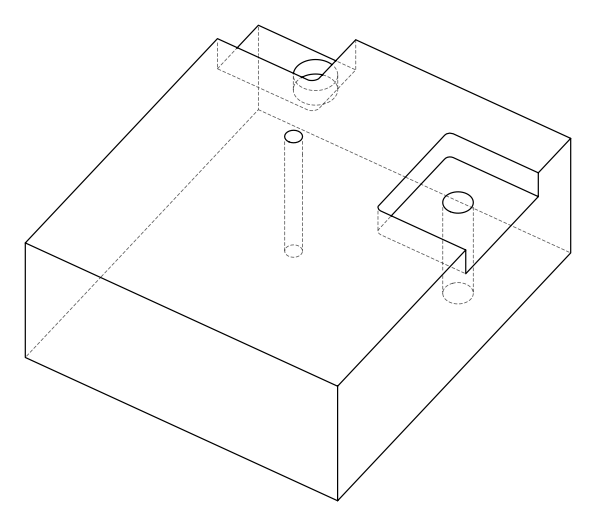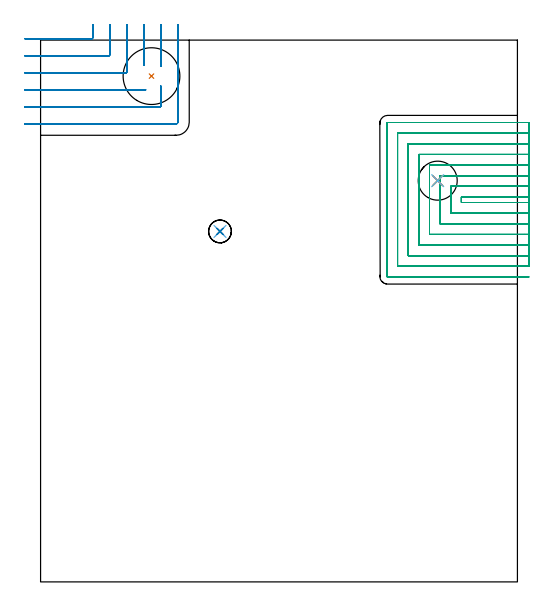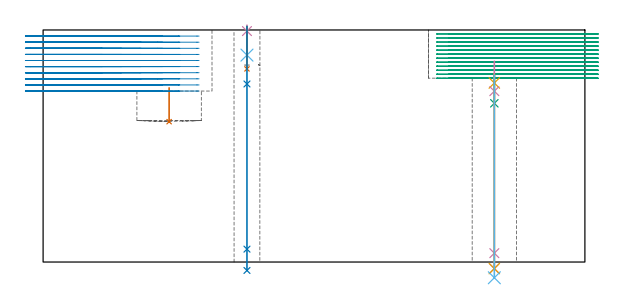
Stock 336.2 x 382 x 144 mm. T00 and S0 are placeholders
(PLAN: 12 operations, 10 tool changes, 77.7 min)
(1 INDEXABLE_INSERT_DRILL_BLIND_HOLE_FROM_SOLID | STEP1POCKET | NXT0302_035 | 0.09 min | 70879 mm3)
(2 MILL_CORNER_NOTCH_RECTANGULAR | CORNER_NOTCH_RECTANGULAR | NXT0201_012 | Follow Part, ap 4, ae 75% | 15.52 min | 218215 mm3)
(3 MILL_SLOT | SLOT_PARTIAL_RECTANGULAR | NXT0201_013 | Follow Part, ap 2.5, ae 75% | 59.31 min | 344499 mm3)
(4 SPOT_DRILL | STEP1HOLE | NXT0321_9005460120000 | 0.03 min | 3 mm3)
(5 SPOT_DRILL_1 | STEP1HOLE_1 | NXT0321_9005460120000 | 0.06 min | 204 mm3)
(6 DRILL_BLIND_HOLE_INTO_CENTER | STEP1HOLE | UGT0301_217 | 0.07 min | 1145 mm3)
(7 DRILL_TO_ENLARGE_BLIND_HOLE | STEP1HOLE | NXT0301_111 | 0.11 min | 3423 mm3)
(8 GUN_DRILL_THROUGH_HOLE | STEP1HOLE | UGT0307_013 | 0.8 min | 24390 mm3)
(9 DRILL_BLIND_HOLE_INTO_CENTER_1 | STEP1HOLE_1 | UGT0301_217 | 0.08 min | 990 mm3)
(10 GUN_DRILL_THROUGH_HOLE_1 | STEP1HOLE_1 | UGT0307_008 | 0.63 min | 9660 mm3)
(11 DRILL_TO_ENLARGE_THROUGH_HOLE | STEP1HOLE_1 | NXT0301_104 | 0.49 min | 6700 mm3)
(12 DRILL_TO_ENLARGE_THROUGH_HOLE_1 | STEP1HOLE_1 | UGT0301_390 | 0.51 min | 50189 mm3)
(TOOL NXT0302_035 | Index. Insert Drill 40mm [880-D4000L40-05] | D40 PA176 FL200 Z2)
(TOOL NXT0201_012 | ENDMILL 16mm [2P460-1600-NA 1630] | D16 FL38 Z6)
(TOOL NXT0201_013 | ENDMILL 10mm | D10 FL30 Z4)
(TOOL NXT0321_9005460120000 | NC Spot Drill, 142deg, 12mm, Carbide, Uncoated | D12 PA142 FL30 Z2)
(TOOL UGT0301_217 | Twist Drill 10.4 mm | D10.4 PA118 FL82 Z2)
(TOOL NXT0301_111 | Carbide Drill 16.1mm [860.1-1610-050A1-PM 4234] | D16.1 PA147 FL73 Z2)
(TOOL UGT0307_013 | Gun Drill 16 mm | D16 PA130 FL24 Z1)
(TOOL UGT0307_008 | Gun Drill 11 mm | D11 PA130 FL24 Z1)
(TOOL NXT0301_104 | Carbide Drill 14mm [860.1-1400-112A1-MM 2214] | D14 PA140 FL123 Z2)
(TOOL UGT0301_390 | Twist Drill 27.5 mm | D27.5 PA118 FL165 Z2)
(OP 1 INDEXABLE_INSERT_DRILL_BLIND_HOLE_FROM_SOLID)
G17 G21 G94 G90
T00 M6
G54
G17 G0 G90 X78.2 Y356.6 S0 M3
G43 Z154. H1
G94 G81 G98 Z87.1 F250. R108.1
G80
M5
M2
(OP 2 MILL_CORNER_NOTCH_RECTANGULAR)
G17 G21 G94 G90
T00 M6
G54
G17 G0 G90 X-10.949 Y382.9 S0 M3
G43 Z154. H1
Z140.21
G94 G1 X-7.949 F250.
X36.005 F500.
G3 X36.8 Y383.695 R0.8
G1 Y390.
Y393. F250.
G0 Z154.
X-11. Y370.9
Z140.21
G1 X-8.
X48.005 F500.
G3 X48.8 Y371.695 R0.8
G1 Y390.
Y393. F250.
G0 Z154.
X-11. Y358.9
Z140.21
G1 X-8.
X60.005 F500.
G3 X60.8 Y359.695 R0.8
G1 Y390.
Y393. F250.
G0 Z154.
X-11. Y346.9
Z140.21
G1 X-8.
X71.141 F500.
X74.141 F250.
G0 Z154.
X-11. Y334.9
Z140.21
G1 X-8.
X84.004 F500.
G3 X84.8 Y335.696 R0.8
G1 Y346.579
Y349.579 F250.
G0 Z154.
X72.8 Y364.313
Z140.21
G1 Y367.313
Y390. F500.
Y393. F250.
G0 Z154.
X84.8 Y363.617
Z140.21
G1 Y366.617
Y390. F500.
Y393. F250.
G0 Z154.
X-11. Y322.9
Z140.21
G1 X-8.
X95.5 F500.
G3 X96.8 Y324.2 R1.3
G1 Y390.
Y393. F250.
G0 Z154.
X-10.949 Y382.9
Z136.42
G1 X-7.949
X36.005 F500.
G3 X36.8 Y383.695 R0.8
G1 Y390.
Y393. F250.
G0 Z154.
X-11. Y370.9
Z136.42
G1 X-8.
X48.005 F500.
G3 X48.8 Y371.695 R0.8
G1 Y390.
Y393. F250.
G0 Z154.
X-11. Y358.9
Z136.42
G1 X-8.
X60.005 F500.
G3 X60.8 Y359.695 R0.8
G1 Y390.
Y393. F250.
G0 Z154.
X-11. Y346.9
Z136.42
G1 X-8.
X71.141 F500.
X74.141 F250.
G0 Z154.
X-11. Y334.9
Z136.42
G1 X-8.
X84.004 F500.
G3 X84.8 Y335.696 R0.8
G1 Y346.579
Y349.579 F250.
G0 Z154.
X72.8 Y364.313
Z136.42
G1 Y367.313
Y390. F500.
Y393. F250.
G0 Z154.
X84.8 Y363.617
Z136.42
G1 Y366.617
Y390. F500.
Y393. F250.
G0 Z154.
X-11. Y322.9
Z136.42
G1 X-8.
X95.5 F500.
G3 X96.8 Y324.2 R1.3
G1 Y390.
Y393. F250.
G0 Z154.
X-10.949 Y382.9
Z132.63
G1 X-7.949
X36.005 F500.
G3 X36.8 Y383.695 R0.8
G1 Y390.
Y393. F250.
G0 Z154.
X-11. Y370.9
Z132.63
G1 X-8.
X48.005 F500.
G3 X48.8 Y371.695 R0.8
G1 Y390.
Y393. F250.
G0 Z154.
X-11. Y358.9
Z132.63
G1 X-8.
X60.005 F500.
G3 X60.8 Y359.695 R0.8
G1 Y390.
Y393. F250.
G0 Z154.
X-11. Y346.9
Z132.63
G1 X-8.
X71.141 F500.
X74.141 F250.
G0 Z154.
X-11. Y334.9
Z132.63
G1 X-8.
X84.004 F500.
G3 X84.8 Y335.696 R0.8
G1 Y346.579
Y349.579 F250.
G0 Z154.
X72.8 Y364.313
Z132.63
G1 Y367.313
Y390. F500.
Y393. F250.
G0 Z154.
X84.8 Y363.618
Z132.63
G1 Y366.618
Y390. F500.
Y393. F250.
G0 Z154.
X-11. Y322.9
Z132.63
G1 X-8.
X95.5 F500.
G3 X96.8 Y324.2 R1.3
G1 Y390.
Y393. F250.
G0 Z154.
X-10.949 Y382.9
Z128.84
G1 X-7.949
X36.005 F500.
G3 X36.8 Y383.695 R0.8
G1 Y390.
Y393. F250.
G0 Z154.
X-11. Y370.9
Z128.84
G1 X-8.
X48.005 F500.
G3 X48.8 Y371.695 R0.8
G1 Y390.
Y393. F250.
G0 Z154.
X-11. Y358.9
Z128.84
G1 X-8.
X60.005 F500.
G3 X60.8 Y359.695 R0.8
G1 Y390.
Y393. F250.
G0 Z154.
X-11. Y346.9
Z128.84
G1 X-8.
X71.141 F500.
X74.141 F250.
G0 Z154.
X-11. Y334.9
Z128.84
G1 X-8.
X84.004 F500.
G3 X84.8 Y335.696 R0.8
G1 Y346.579
Y349.579 F250.
G0 Z154.
X72.8 Y364.312
Z128.84
G1 Y367.312
Y390. F500.
Y393. F250.
G0 Z154.
X84.8 Y363.617
Z128.84
G1 Y366.617
Y390. F500.
Y393. F250.
G0 Z154.
X-11. Y322.9
Z128.84
G1 X-8.
X95.5 F500.
G3 X96.8 Y324.2 R1.3
G1 Y390.
Y393. F250.
G0 Z154.
X-10.949 Y382.9
Z125.05
G1 X-7.949
X36.005 F500.
G3 X36.8 Y383.695 R0.8
G1 Y390.
Y393. F250.
G0 Z154.
X-11. Y370.9
Z125.05
G1 X-8.
X48.005 F500.
G3 X48.8 Y371.695 R0.8
G1 Y390.
Y393. F250.
G0 Z154.
X-11. Y358.9
Z125.05
G1 X-8.
X60.005 F500.
G3 X60.8 Y359.695 R0.8
G1 Y390.
Y393. F250.
G0 Z154.
X-11. Y346.9
Z125.05
G1 X-8.
X71.141 F500.
X74.141 F250.
G0 Z154.
X-11. Y334.9
Z125.05
G1 X-8.
X84.004 F500.
G3 X84.8 Y335.696 R0.8
G1 Y346.579
Y349.579 F250.
G0 Z154.
X72.8 Y364.312
Z125.05
G1 Y367.312
Y390. F500.
Y393. F250.
G0 Z154.
X84.8 Y363.617
Z125.05
G1 Y366.617
Y390. F500.
Y393. F250.
G0 Z154.
X-11. Y322.9
Z125.05
G1 X-8.
X95.5 F500.
G3 X96.8 Y324.2 R1.3
G1 Y390.
Y393. F250.
G0 Z154.
X-10.949 Y382.9
Z121.26
G1 X-7.949
X36.005 F500.
G3 X36.8 Y383.695 R0.8
G1 Y390.
Y393. F250.
G0 Z154.
X-11. Y370.9
Z121.26
G1 X-8.
X48.005 F500.
G3 X48.8 Y371.695 R0.8
G1 Y390.
Y393. F250.
G0 Z154.
X-11. Y358.9
Z121.26
G1 X-8.
X60.005 F500.
G3 X60.8 Y359.695 R0.8
G1 Y390.
Y393. F250.
G0 Z154.
X-11. Y346.9
Z121.26
G1 X-8.
X71.141 F500.
X74.141 F250.
G0 Z154.
X-11. Y334.9
Z121.26
G1 X-8.
X84.004 F500.
G3 X84.8 Y335.696 R0.8
G1 Y346.579
Y349.579 F250.
G0 Z154.
X72.8 Y364.313
Z121.26
G1 Y367.313
Y390. F500.
Y393. F250.
G0 Z154.
X84.8 Y363.619
Z121.26
G1 Y366.619
Y390. F500.
Y393. F250.
G0 Z154.
X-11. Y322.9
Z121.26
G1 X-8.
X95.5 F500.
G3 X96.8 Y324.2 R1.3
G1 Y390.
Y393. F250.
G0 Z154.
X-10.949 Y382.9
Z117.47
G1 X-7.949
X36.005 F500.
G3 X36.8 Y383.695 R0.8
G1 Y390.
Y393. F250.
G0 Z154.
X-11. Y370.9
Z117.47
G1 X-8.
X48.005 F500.
G3 X48.8 Y371.695 R0.8
G1 Y390.
Y393. F250.
G0 Z154.
X-11. Y358.9
Z117.47
G1 X-8.
X60.005 F500.
G3 X60.8 Y359.695 R0.8
G1 Y390.
Y393. F250.
G0 Z154.
X-11. Y346.9
Z117.47
G1 X-8.
X71.141 F500.
X74.141 F250.
G0 Z154.
X-11. Y334.9
Z117.47
G1 X-8.
X84.004 F500.
G3 X84.8 Y335.696 R0.8
G1 Y346.579
Y349.579 F250.
G0 Z154.
X72.8 Y364.312
Z117.47
G1 Y367.312
Y390. F500.
Y393. F250.
G0 Z154.
X84.8 Y363.617
Z117.47
G1 Y366.617
Y390. F500.
Y393. F250.
G0 Z154.
X-11. Y322.9
Z117.47
G1 X-8.
X95.5 F500.
G3 X96.8 Y324.2 R1.3
G1 Y390.
Y393. F250.
G0 Z154.
X-10.949 Y382.9
Z113.68
G1 X-7.949
X36.005 F500.
G3 X36.8 Y383.695 R0.8
G1 Y390.
Y393. F250.
G0 Z154.
X-11. Y370.9
Z113.68
G1 X-8.
X48.005 F500.
G3 X48.8 Y371.695 R0.8
G1 Y390.
Y393. F250.
G0 Z154.
X-11. Y358.9
Z113.68
G1 X-8.
X60.005 F500.
G3 X60.8 Y359.695 R0.8
G1 Y390.
Y393. F250.
G0 Z154.
X-11. Y346.9
Z113.68
G1 X-8.
X71.141 F500.
X74.141 F250.
G0 Z154.
X-11. Y334.9
Z113.68
G1 X-8.
X84.004 F500.
G3 X84.8 Y335.696 R0.8
G1 Y346.579
Y349.579 F250.
G0 Z154.
X72.8 Y364.312
Z113.68
G1 Y367.312
Y390. F500.
Y393. F250.
G0 Z154.
X84.8 Y363.617
Z113.68
G1 Y366.617
Y390. F500.
Y393. F250.
G0 Z154.
X-11. Y322.9
Z113.68
G1 X-8.
X95.5 F500.
G3 X96.8 Y324.2 R1.3
G1 Y390.
Y393. F250.
G0 Z154.
X-10.949 Y382.9
Z109.89
G1 X-7.949
X36.005 F500.
G3 X36.8 Y383.695 R0.8
G1 Y390.
Y393. F250.
G0 Z154.
X-11. Y370.9
Z109.89
G1 X-8.
X48.005 F500.
G3 X48.8 Y371.695 R0.8
G1 Y390.
Y393. F250.
G0 Z154.
X-11. Y358.9
Z109.89
G1 X-8.
X60.005 F500.
G3 X60.8 Y359.695 R0.8
G1 Y390.
Y393. F250.
G0 Z154.
X-11. Y346.9
Z109.89
G1 X-8.
X71.141 F500.
X74.141 F250.
G0 Z154.
X-11. Y334.9
Z109.89
G1 X-8.
X84.004 F500.
G3 X84.8 Y335.696 R0.8
G1 Y346.579
Y349.579 F250.
G0 Z154.
X72.8 Y364.312
Z109.89
G1 Y367.312
Y390. F500.
Y393. F250.
G0 Z154.
X84.8 Y363.617
Z109.89
G1 Y366.617
Y390. F500.
Y393. F250.
G0 Z154.
X-11. Y322.9
Z109.89
G1 X-8.
X95.5 F500.
G3 X96.8 Y324.2 R1.3
G1 Y390.
Y393. F250.
G0 Z154.
X-10.949 Y382.9
Z106.1
G1 X-7.949
X36.005 F500.
G3 X36.8 Y383.695 R0.8
G1 Y390.
Y393. F250.
G0 Z154.
X-11. Y370.9
Z106.1
G1 X-8.
X48.005 F500.
G3 X48.8 Y371.695 R0.8
G1 Y390.
Y393. F250.
G0 Z154.
X-11. Y358.9
Z106.1
G1 X-8.
X60.005 F500.
G3 X60.8 Y359.695 R0.8
G1 Y390.
Y393. F250.
G0 Z154.
X-11. Y346.9
Z106.1
G1 X-8.
X71.141 F500.
X74.141 F250.
G0 Z154.
X-11. Y334.9
Z106.1
G1 X-8.
X84.004 F500.
G3 X84.8 Y335.696 R0.8
G1 Y346.579
Y349.579 F250.
G0 Z154.
X72.8 Y364.313
Z106.1
G1 Y367.313
Y390. F500.
Y393. F250.
G0 Z154.
X84.8 Y363.617
Z106.1
G1 Y366.617
Y390. F500.
Y393. F250.
G0 Z154.
X-11. Y322.9
Z106.1
G1 X-8.
X95.5 F500.
G3 X96.8 Y324.2 R1.3
G1 Y390.
Y393. F250.
G0 Z154.
M5
M2
(OP 3 MILL_SLOT)
G17 G21 G94 G90
T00 M6
G54
G17 G0 G90 X344.2 Y271.4 S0 M3
G43 Z154. H0
Z141.508
G94 G1 X341.2 F250.
X296.7 F500.
Y267.5
X341.2
X344.2 F250.
Y278.9
X341.2
X289.2 F500.
Y260.
X341.2
X344.2 F250.
Y286.4
X341.2
X281.7 F500.
Y252.5
X341.2
X344.2 F250.
Y293.9
X341.2
X274.2 F500.
Y245.
X341.2
X344.2 F250.
Y301.4
X341.2
X266.7 F500.
Y237.5
X341.2
X344.2 F250.
Y308.9
X341.2
X259.2 F500.
Y230.
X341.2
X344.2 F250.
Y316.4
X341.2
X251.7 F500.
Y222.5
X341.2
X344.2 F250.
Y323.9
X341.2
X244.7 F500.
G3 X244.2 Y323.4 R0.5
G1 Y215.5
G3 X244.7 Y215. R0.5
G1 X341.2
X344.2 F250.
G0 Y271.4 Z139.017
G1 X341.2
X296.7 F500.
Y267.5
X341.2
X344.2 F250.
Y278.9
X341.2
X289.2 F500.
Y260.
X341.2
X344.2 F250.
Y286.4
X341.2
X281.7 F500.
Y252.5
X341.2
X344.2 F250.
Y293.9
X341.2
X274.2 F500.
Y245.
X341.2
X344.2 F250.
Y301.4
X341.2
X266.7 F500.
Y237.5
X341.2
X344.2 F250.
Y308.9
X341.2
X259.2 F500.
Y230.
X341.2
X344.2 F250.
Y316.4
X341.2
X251.7 F500.
Y222.5
X341.2
X344.2 F250.
Y323.9
X341.2
X244.7 F500.
G3 X244.2 Y323.4 R0.5
G1 Y215.5
G3 X244.7 Y215. R0.5
G1 X341.2
X344.2 F250.
G0 Y271.4 Z136.525
G1 X341.2
X296.7 F500.
Y267.5
X341.2
X344.2 F250.
Y278.9
X341.2
X289.2 F500.
Y260.
X341.2
X344.2 F250.
Y286.4
X341.2
X281.7 F500.
Y252.5
X341.2
X344.2 F250.
Y293.9
X341.2
X274.2 F500.
Y245.
X341.2
X344.2 F250.
Y301.4
X341.2
X266.7 F500.
Y237.5
X341.2
X344.2 F250.
Y308.9
X341.2
X259.2 F500.
Y230.
X341.2
X344.2 F250.
Y316.4
X341.2
X251.7 F500.
Y222.5
X341.2
X344.2 F250.
Y323.9
X341.2
X244.7 F500.
G3 X244.2 Y323.4 R0.5
G1 Y215.5
G3 X244.7 Y215. R0.5
G1 X341.2
X344.2 F250.
G0 Y271.4 Z134.033
G1 X341.2
X296.7 F500.
Y267.5
X341.2
X344.2 F250.
Y278.9
X341.2
X289.2 F500.
Y260.
X341.2
X344.2 F250.
Y286.4
X341.2
X281.7 F500.
Y252.5
X341.2
X344.2 F250.
Y293.9
X341.2
X274.2 F500.
Y245.
X341.2
X344.2 F250.
Y301.4
X341.2
X266.7 F500.
Y237.5
X341.2
X344.2 F250.
Y308.9
X341.2
X259.2 F500.
Y230.
X341.2
X344.2 F250.
Y316.4
X341.2
X251.7 F500.
Y222.5
X341.2
X344.2 F250.
Y323.9
X341.2
X244.7 F500.
G3 X244.2 Y323.4 R0.5
G1 Y215.5
G3 X244.7 Y215. R0.5
G1 X341.2
X344.2 F250.
G0 Y271.4 Z131.542
G1 X341.2
X296.7 F500.
Y267.5
X341.2
X344.2 F250.
Y278.9
X341.2
X289.2 F500.
Y260.
X341.2
X344.2 F250.
Y286.4
X341.2
X281.7 F500.
Y252.5
X341.2
X344.2 F250.
Y293.9
X341.2
X274.2 F500.
Y245.
X341.2
X344.2 F250.
Y301.4
X341.2
X266.7 F500.
Y237.5
X341.2
X344.2 F250.
Y308.9
X341.2
X259.2 F500.
Y230.
X341.2
X344.2 F250.
Y316.4
X341.2
X251.7 F500.
Y222.5
X341.2
X344.2 F250.
Y323.9
X341.2
X244.7 F500.
G3 X244.2 Y323.4 R0.5
G1 Y215.5
G3 X244.7 Y215. R0.5
G1 X341.2
X344.2 F250.
G0 Y271.4 Z129.05
G1 X341.2
X296.7 F500.
Y267.5
X341.2
X344.2 F250.
Y278.9
X341.2
X289.2 F500.
Y260.
X341.2
X344.2 F250.
Y286.4
X341.2
X281.7 F500.
Y252.5
X341.2
X344.2 F250.
Y293.9
X341.2
X274.2 F500.
Y245.
X341.2
X344.2 F250.
Y301.4
X341.2
X266.7 F500.
Y237.5
X341.2
X344.2 F250.
Y308.9
X341.2
X259.2 F500.
Y230.
X341.2
X344.2 F250.
Y316.4
X341.2
X251.7 F500.
Y222.5
X341.2
X344.2 F250.
Y323.9
X341.2
X244.7 F500.
G3 X244.2 Y323.4 R0.5
G1 Y215.5
G3 X244.7 Y215. R0.5
G1 X341.2
X344.2 F250.
G0 Y271.4 Z126.558
G1 X341.2
X296.7 F500.
Y267.5
X341.2
X344.2 F250.
Y278.9
X341.2
X289.2 F500.
Y260.
X341.2
X344.2 F250.
Y286.4
X341.2
X281.7 F500.
Y252.5
X341.2
X344.2 F250.
Y293.9
X341.2
X274.2 F500.
Y245.
X341.2
X344.2 F250.
Y301.4
X341.2
X266.7 F500.
Y237.5
X341.2
X344.2 F250.
Y308.9
X341.2
X259.2 F500.
Y230.
X341.2
X344.2 F250.
Y316.4
X341.2
X251.7 F500.
Y222.5
X341.2
X344.2 F250.
Y323.9
X341.2
X244.7 F500.
G3 X244.2 Y323.4 R0.5
G1 Y215.5
G3 X244.7 Y215. R0.5
G1 X341.2
X344.2 F250.
G0 Y271.4 Z124.067
G1 X341.2
X296.7 F500.
Y267.5
X341.2
X344.2 F250.
Y278.9
X341.2
X289.2 F500.
Y260.
X341.2
X344.2 F250.
Y286.4
X341.2
X281.7 F500.
Y252.5
X341.2
X344.2 F250.
Y293.9
X341.2
X274.2 F500.
Y245.
X341.2
X344.2 F250.
Y301.4
X341.2
X266.7 F500.
Y237.5
X341.2
X344.2 F250.
Y308.9
X341.2
X259.2 F500.
Y230.
X341.2
X344.2 F250.
Y316.4
X341.2
X251.7 F500.
Y222.5
X341.2
X344.2 F250.
Y323.9
X341.2
X244.7 F500.
G3 X244.2 Y323.4 R0.5
G1 Y215.5
G3 X244.7 Y215. R0.5
G1 X341.2
X344.2 F250.
G0 Y271.4 Z121.575
G1 X341.2
X296.7 F500.
Y267.5
X341.2
X344.2 F250.
Y278.9
X341.2
X289.2 F500.
Y260.
X341.2
X344.2 F250.
Y286.4
X341.2
X281.7 F500.
Y252.5
X341.2
X344.2 F250.
Y293.9
X341.2
X274.2 F500.
Y245.
X341.2
X344.2 F250.
Y301.4
X341.2
X266.7 F500.
Y237.5
X341.2
X344.2 F250.
Y308.9
X341.2
X259.2 F500.
Y230.
X341.2
X344.2 F250.
Y316.4
X341.2
X251.7 F500.
Y222.5
X341.2
X344.2 F250.
Y323.9
X341.2
X244.7 F500.
G3 X244.2 Y323.4 R0.5
G1 Y215.5
G3 X244.7 Y215. R0.5
G1 X341.2
X344.2 F250.
G0 Y271.4 Z119.083
G1 X341.2
X296.7 F500.
Y267.5
X341.2
X344.2 F250.
Y278.9
X341.2
X289.2 F500.
Y260.
X341.2
X344.2 F250.
Y286.4
X341.2
X281.7 F500.
Y252.5
X341.2
X344.2 F250.
Y293.9
X341.2
X274.2 F500.
Y245.
X341.2
X344.2 F250.
Y301.4
X341.2
X266.7 F500.
Y237.5
X341.2
X344.2 F250.
Y308.9
X341.2
X259.2 F500.
Y230.
X341.2
X344.2 F250.
Y316.4
X341.2
X251.7 F500.
Y222.5
X341.2
X344.2 F250.
Y323.9
X341.2
X244.7 F500.
G3 X244.2 Y323.4 R0.5
G1 Y215.5
G3 X244.7 Y215. R0.5
G1 X341.2
X344.2 F250.
G0 Y271.4 Z116.592
G1 X341.2
X296.7 F500.
Y267.5
X341.2
X344.2 F250.
Y278.9
X341.2
X289.2 F500.
Y260.
X341.2
X344.2 F250.
Y286.4
X341.2
X281.7 F500.
Y252.5
X341.2
X344.2 F250.
Y293.9
X341.2
X274.2 F500.
Y245.
X341.2
X344.2 F250.
Y301.4
X341.2
X266.7 F500.
Y237.5
X341.2
X344.2 F250.
Y308.9
X341.2
X259.2 F500.
Y230.
X341.2
X344.2 F250.
Y316.4
X341.2
X251.7 F500.
Y222.5
X341.2
X344.2 F250.
Y323.9
X341.2
X244.7 F500.
G3 X244.2 Y323.4 R0.5
G1 Y215.5
G3 X244.7 Y215. R0.5
G1 X341.2
X344.2 F250.
G0 Y271.4 Z114.1
G1 X341.2
X296.7 F500.
Y267.5
X341.2
X344.2 F250.
Y278.9
X341.2
X289.2 F500.
Y260.
X341.2
X344.2 F250.
Y286.4
X341.2
X281.7 F500.
Y252.5
X341.2
X344.2 F250.
Y293.9
X341.2
X274.2 F500.
Y245.
X341.2
X344.2 F250.
Y301.4
X341.2
X266.7 F500.
Y237.5
X341.2
X344.2 F250.
Y308.9
X341.2
X259.2 F500.
Y230.
X341.2
X344.2 F250.
Y316.4
X341.2
X251.7 F500.
Y222.5
X341.2
X344.2 F250.
Y323.9
X341.2
X244.7 F500.
G3 X244.2 Y323.4 R0.5
G1 Y215.5
G3 X244.7 Y215. R0.5
G1 X341.2
X344.2 F250.
G0 Z154.
M5
M2
(OP 4 SPOT_DRILL)
G17 G21 G94 G90
T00 M6
G54
G17 G0 G90 X126.5 Y247.1 S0 M3
G43 Z154. H0
G94 G81 G98 Z143.311 F250. R147.
G80
M5
M2
(OP 5 SPOT_DRILL_1)
G17 G21 G94 G90
T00 M6
G54
G17 G0 G90 X280. Y282.9 S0 M3
G43 Z154. H0
G94 G81 G98 Z111.1 F250. R117.1
G80
M5
M2
(OP 6 DRILL_BLIND_HOLE_INTO_CENTER)
G17 G21 G94 G90
T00 M6
G54
G17 G0 G90 X126.5 Y247.1 S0 M3
G43 Z154. H0
G94 G81 G98 Z128.4 F250. R146.
G80
M5
M2
(OP 7 DRILL_TO_ENLARGE_BLIND_HOLE)
G17 G21 G94 G90
T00 M6
G54
G17 G0 G90 X126.5 Y247.1 S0 M3
G43 Z154. H1
G94 G81 G98 Z119.85 F250. R146.
G80
M5
M2
(OP 8 GUN_DRILL_THROUGH_HOLE)
G17 G21 G94 G90
T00 M6
G54
G17 G0 G90 X126.5 Y247.1 M8
G43 Z154. H0
Z146.22
S716 M3
G94 G1 Z110.489 F125. M26
G4 X.084
Z8. F250.
G4 X.084
Z-5.23 F125.
G4 X.084
M5
M9
G0 Z146.22
Z154.
M2
(OP 9 DRILL_BLIND_HOLE_INTO_CENTER_1)
G17 G21 G94 G90
T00 M6
G54
G17 G0 G90 X280. Y282.9 S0 M3
G43 Z154. H0
G94 G81 G98 Z98.5 F250. R116.1
G80
M5
M2
(OP 10 GUN_DRILL_THROUGH_HOLE_1)
G17 G21 G94 G90
T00 M6
G54
G17 G0 G90 X280. Y282.9 M8
G43 Z154. H0
Z124.614
S716 M3
G94 G1 Z106.035 F125. M26
G4 X.084
Z5.5 F250.
G4 X.084
Z-4.065 F125.
G4 X.084
M5
M9
G0 Z124.614
Z154.
M2
(OP 11 DRILL_TO_ENLARGE_THROUGH_HOLE)
G17 G21 G94 G90
T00 M6
G54
G17 G0 G90 X280. Y282.9 S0 M3
G43 Z154. H1
G94 G73 G98 Z-4.048 F250. Q13.128 R116.1
G80
M5
M2
(OP 12 DRILL_TO_ENLARGE_THROUGH_HOLE_1)
G17 G21 G94 G90
T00 M6
G54
G17 G0 G90 X280. Y282.9 S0 M3
G43 Z154. H0
G94 G73 G98 Z-9.762 F250. Q24.772 R116.1
G80
M5
M2
